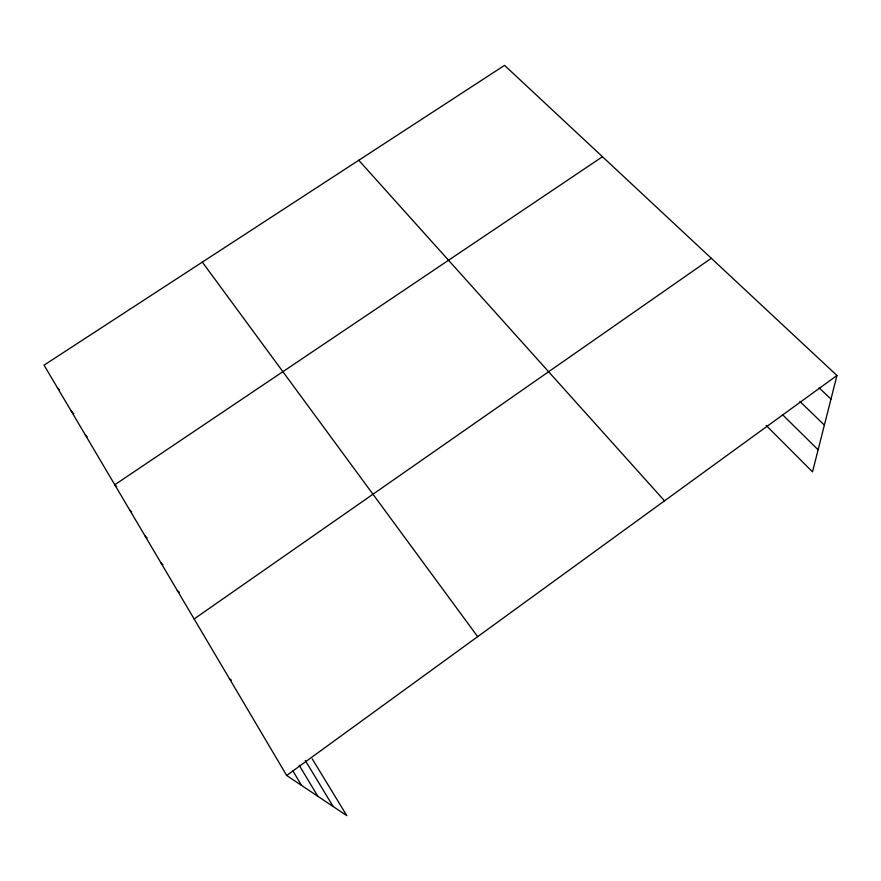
<?xml version="1.0" encoding="UTF-8"?>
<svg xmlns="http://www.w3.org/2000/svg" width="881" height="881" viewBox="0 0 881 881"><rect width="100%" height="100%" fill="white"/><g stroke="black" fill="none" stroke-linecap="round" stroke-linejoin="round"><path stroke-width="1.32" d="M312.27 758.915L346.806 815.641L286.677 775.478L44.05 365.152L504.549 65.359L836.95 375.504L812.513 471.875L766.206 425.479M286.677 775.478L836.95 375.504M194.128 618.958L711.319 258.276M602.472 156.719L114.772 484.759L116.721 486.686M229.39 678.59L231.428 680.22M177.301 590.49L179.339 592.329M160.97 562.882L162.941 564.688M145.123 536.077L147.116 537.961M819.143 387.86L830.97 399.093M129.727 510.044L131.654 511.905M799.882 401.406L824.374 425.116M782.339 414.51L818.119 449.784M85.27 434.873L87.175 436.811M71.141 410.975L73.883 413.817M57.408 387.75L59.247 389.688M358.765 160.265L664.516 500.837M202.333 262.109L477.667 636.655M305.289 760.468L333.15 806.522M299.199 765.27L317.81 796.27M292.613 770.435L301.533 785.4"/></g></svg>
